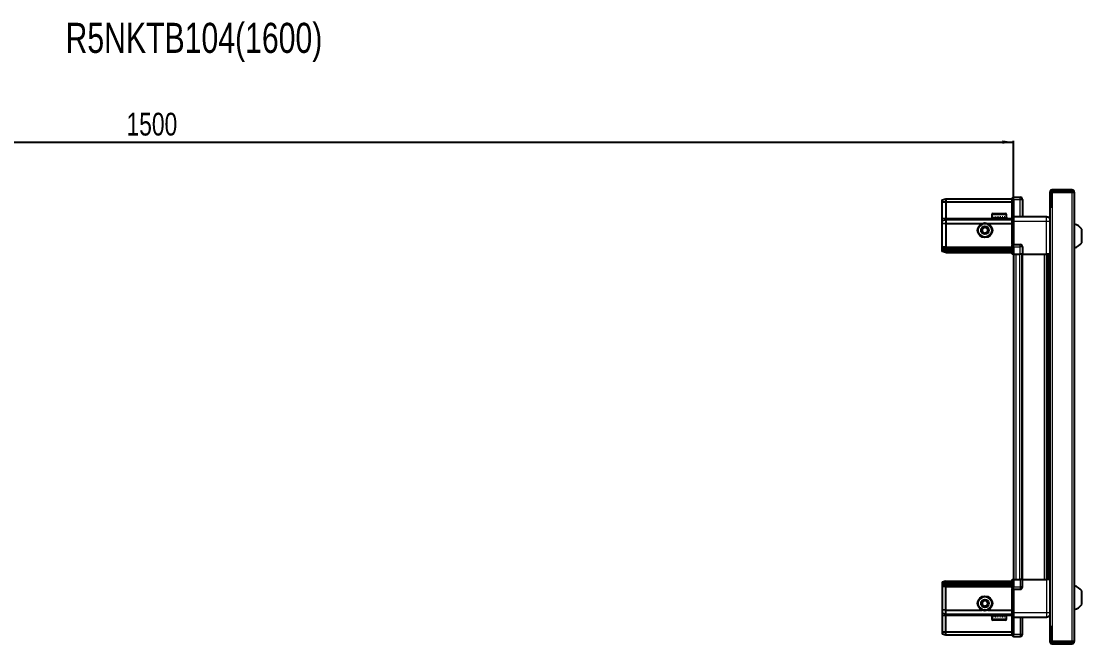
# Model space of a CAD drawing. Header units: millimetres. Extents: x 1415 to 5528, y -819 to 1524.
# Drawn here: x 3437 to 4369, y 977 to 1524 of the extents above; entities that cross this region are included whole.
import ezdxf

# ---------------------------------------------------------------- set-up
doc = ezdxf.new("R2010")
doc.units = ezdxf.units.MM
doc.layers.add('FORMAT', color=7, linetype='Continuous')
doc.styles.add('SLDTEXTSTYLE0', font='TXT', dxfattribs={"width": 0.75})
doc.dimstyles.new('SLDDIMSTYLE0', dxfattribs={"dimtxt": 20, "dimasz": 10, "dimexe": 0, "dimexo": 0.0625, "dimgap": 5, "dimtad": 2, "dimdec": 1, "dimrnd": 1e-09, "dimzin": 12, "dimdsep": 46, "dimtxsty": 'SLDTEXTSTYLE0', "dimsah": 1, "dimcen": 0.09, "dimadec": 0, "dimazin": 3, "dimtfac": 1, "dimtofl": 0, "dimtmove": 0, "dimatfit": 3, "dimfxl": 0, "dimfrac": 2, "dimtolj": 1, "dimtzin": 12, "dimarcsym": 0})

# ---------------------------------------------------------------- blocks, each defined once
blk = doc.blocks.new('_D_5')
at = {"layer": 'FORMAT'}
for p, q in [((2809.28, 1319.33), (2809.28, 1418.82)), ((2809.28, 1417.82), (4309.28, 1417.82)), ((4309.28, 1319.33), (4309.28, 1418.82))]:
    blk.add_line(p, q, dxfattribs=at)
for points in [[(2809.28, 1417.82), (2819.28, 1416.28), (2819.28, 1419.36)], [(4309.28, 1417.82), (4299.28, 1419.36), (4299.28, 1416.28)]]:
    blk.add_solid(points, dxfattribs=at)
at = {"layer": 'FORMAT', "insert": (3529.72, 1443.6), "char_height": 20, "attachment_point": 1, "style": 'SLDTEXTSTYLE0'}
blk.add_mtext('1500', dxfattribs=at)

msp = doc.modelspace()

# ---------------------------------------------------------------- linework, layer by layer
at = {"color": 7, "linetype": 'Continuous', "lineweight": 25}
for p, q in [((4341.13, 1373.72), (4341.13, 1361.32)), ((4342.63, 1373.72), (4342.63, 1361.32)), ((4343.13, 1360.82), (4343.13, 1373.72)), ((4343.13, 1373.72), (4360.53, 1373.72)), ((4360.53, 1375.82), (4343.23, 1375.82)), ((4360.53, 1374.32), (4343.23, 1374.32)), ((4360.53, 1374.32), (4360.53, 1375.82)), ((4360.53, 1373.72), (4362.63, 1373.72)), ((4362.63, 1373.72), (4362.63, 978.92)), ((4246.63, 1367.02), (4249.63, 1367.82)), ((4246.63, 1365.17), (4246.63, 1367.02)), ((4246.63, 1365.17), (4249.63, 1365.32)), ((4246.63, 1350.82), (4246.63, 1365.17)), ((4249.63, 1367.82), (4249.63, 1365.32)), ((4249.63, 1367.82), (4307.93, 1367.82)), ((4249.63, 1365.32), (4249.63, 1350.82)), ((4249.63, 1365.32), (4307.93, 1365.32)), ((4308.79, 1369.32), (4307.93, 1368.82)), ((4308.79, 1369.32), (4307.93, 1368.82)), ((4307.93, 1368.82), (4307.93, 1367.32)), ((4307.93, 1352.52), (4307.93, 1367.32)), ((4309.13, 1369.32), (4308.79, 1369.32)), ((4309.13, 1369.32), (4308.79, 1369.32)), ((4309.13, 1369.32), (4309.13, 1369.32)), ((4309.13, 1367.32), (4309.13, 1369.32)), ((4309.13, 1369.32), (4315.13, 1369.32)), ((4309.13, 1367.32), (4309.13, 1352.52)), ((4317.13, 1367.32), (4317.13, 1352.32)), ((4341.03, 1360.82), (4341.03, 991.82)), ((4341.03, 1360.82), (4343.13, 1360.82)), ((4341.13, 1361.32), (4342.63, 1361.32)), ((4290.13, 1354.22), (4290.13, 1351.32)), ((4290.28, 1351.82), (4290.16, 1351.82)), ((4290.16, 1351.82), (4290.16, 1351.32)), ((4290.28, 1351.82), (4290.28, 1351.32)), ((4291.03, 1351.82), (4290.69, 1351.82)), ((4290.69, 1351.82), (4290.69, 1351.32)), ((4290.93, 1355.02), (4302.33, 1355.02)), ((4291.03, 1351.82), (4291.03, 1351.32)), ((4292.33, 1351.82), (4291.8, 1351.82)), ((4291.8, 1351.82), (4291.8, 1351.32)), ((4292.33, 1351.82), (4292.33, 1351.32)), ((4294.05, 1351.82), (4293.39, 1351.82)), ((4293.39, 1351.82), (4293.39, 1351.32)), ((4294.05, 1351.82), (4294.05, 1351.32)), ((4296.02, 1351.82), (4295.29, 1351.82)), ((4295.29, 1351.82), (4295.29, 1351.32)), ((4295.72, 1351.82), (4295.72, 1351.32)), ((4296.02, 1351.82), (4296.02, 1351.32)), ((4298.05, 1351.82), (4297.32, 1351.82)), ((4297.32, 1351.82), (4297.32, 1351.32)), ((4297.59, 1351.82), (4297.59, 1351.32)), ((4298.05, 1351.82), (4298.05, 1351.32)), ((4299.94, 1351.82), (4299.28, 1351.82)), ((4299.28, 1351.82), (4299.28, 1351.32)), ((4299.94, 1351.82), (4299.94, 1351.32)), ((4301.5, 1351.82), (4300.98, 1351.82)), ((4300.98, 1351.82), (4300.98, 1351.32)), ((4301.5, 1351.82), (4301.5, 1351.32)), ((4302.59, 1351.82), (4302.26, 1351.82)), ((4302.26, 1351.82), (4302.26, 1351.32)), ((4302.59, 1351.82), (4302.59, 1351.32)), ((4303.1, 1351.82), (4302.99, 1351.82)), ((4302.99, 1351.82), (4302.99, 1351.32)), ((4303.1, 1351.82), (4303.1, 1351.32)), ((4303.13, 1351.32), (4303.13, 1354.22)), ((4307.93, 1352.32), (4307.93, 1352.52)), ((4309.13, 1352.32), (4307.93, 1352.32)), ((4307.93, 1348.32), (4307.93, 1352.32)), ((4309.13, 1352.52), (4309.13, 1352.32)), ((4309.13, 1352.32), (4309.13, 1348.32)), ((4309.13, 1352.32), (4338.13, 1352.32)), ((4246.63, 1349.02), (4246.63, 1350.82)), ((4246.63, 1349.02), (4249.63, 1349.82)), ((4246.63, 1345.99), (4246.63, 1349.02)), ((4249.63, 1346.32), (4246.63, 1345.99)), ((4246.63, 1325.82), (4246.63, 1345.99)), ((4249.63, 1350.82), (4249.63, 1349.82)), ((4249.63, 1349.82), (4249.63, 1346.32)), ((4249.63, 1349.82), (4307.93, 1349.82)), ((4249.63, 1346.32), (4249.63, 1325.82)), ((4249.63, 1346.32), (4281.63, 1346.32)), ((4286.63, 1346.32), (4307.93, 1346.32)), ((4290.13, 1351.32), (4290.16, 1351.32)), ((4290.16, 1351.32), (4290.28, 1351.32)), ((4290.28, 1351.32), (4290.69, 1351.32)), ((4290.69, 1351.32), (4291.03, 1351.32)), ((4291.03, 1351.32), (4291.8, 1351.32)), ((4291.8, 1351.32), (4292.33, 1351.32)), ((4292.23, 1351.32), (4292.23, 1351.22)), ((4292.23, 1351.22), (4301.03, 1351.22)), ((4292.33, 1351.32), (4293.39, 1351.32)), ((4292.63, 1350.82), (4292.63, 1349.82)), ((4293.39, 1351.32), (4294.05, 1351.32)), ((4294.05, 1351.32), (4295.29, 1351.32)), ((4295.29, 1351.32), (4295.72, 1351.32)), ((4296.02, 1351.32), (4297.32, 1351.32)), ((4297.59, 1351.32), (4298.05, 1351.32)), ((4298.05, 1351.32), (4299.28, 1351.32)), ((4299.28, 1351.32), (4299.94, 1351.32)), ((4299.94, 1351.32), (4300.98, 1351.32)), ((4300.63, 1349.82), (4300.63, 1350.82)), ((4300.98, 1351.32), (4301.5, 1351.32)), ((4301.03, 1351.22), (4301.03, 1351.32)), ((4301.5, 1351.32), (4302.26, 1351.32)), ((4302.26, 1351.32), (4302.59, 1351.32)), ((4302.59, 1351.32), (4302.99, 1351.32)), ((4302.99, 1351.32), (4303.1, 1351.32)), ((4303.1, 1351.32), (4303.13, 1351.32)), ((4307.93, 1328.02), (4307.93, 1348.32)), ((4309.13, 1348.32), (4309.13, 1328.02)), ((4369.23, 1329.32), (4369.23, 1341.32)), ((4246.63, 1324.02), (4246.63, 1325.82)), ((4249.63, 1324.82), (4246.63, 1324.02)), ((4246.63, 1323.28), (4246.63, 1324.02)), ((4249.63, 1323.82), (4246.63, 1323.28)), ((4249.63, 1325.82), (4249.63, 1324.82)), ((4249.63, 1324.82), (4249.63, 1323.82)), ((4249.63, 1324.82), (4307.93, 1324.82)), ((4249.63, 1323.82), (4249.63, 1322.32)), ((4249.63, 1323.82), (4307.93, 1323.82)), ((4307.93, 1327.82), (4307.93, 1328.02)), ((4309.13, 1327.82), (4307.93, 1327.82)), ((4307.93, 1327.82), (4307.93, 1327.15)), ((4307.93, 1319.32), (4307.93, 1327.15)), ((4308.79, 1325.82), (4308.79, 1319.32)), ((4309.13, 1328.02), (4309.13, 1327.82)), ((4309.13, 1325.82), (4309.13, 1327.82)), ((4309.13, 1325.82), (4309.13, 1327.82)), ((4309.13, 1327.82), (4315.13, 1327.82)), ((4309.13, 1325.82), (4309.13, 1319.32)), ((4317.13, 1325.82), (4317.13, 1319.32)), ((4246.63, 1322.78), (4246.63, 1323.28)), ((4249.63, 1322.32), (4246.63, 1322.78)), ((4246.63, 1321.63), (4246.63, 1322.78)), ((4249.63, 1320.82), (4246.63, 1321.63)), ((4249.63, 1322.32), (4249.63, 1320.82)), ((4249.63, 1322.32), (4307.93, 1322.32)), ((4249.63, 1320.82), (4307.93, 1320.82)), ((4308.79, 1319.32), (4307.93, 1319.32)), ((4309.13, 1319.32), (4308.79, 1319.32)), ((4309.13, 1319.32), (4315.13, 1319.32)), ((4309.28, 1319.32), (4309.28, 1033.32)), ((4317.13, 1319.32), (4315.13, 1319.32)), ((4316.48, 1319.32), (4316.48, 1033.32)), ((4317.13, 1319.32), (4338.13, 1319.32)), ((4339.15, 1033.32), (4339.15, 1319.32)), ((4339.18, 1033.32), (4339.18, 1319.32)), ((4340.98, 1319.32), (4340.98, 1033.32)), ((4249.63, 1031.82), (4246.63, 1031.02)), ((4246.63, 1031.02), (4246.63, 1029.87)), ((4249.63, 1030.32), (4246.63, 1029.87)), ((4246.63, 1029.87), (4246.63, 1029.37)), ((4249.63, 1028.82), (4246.63, 1029.37)), ((4246.63, 1029.37), (4246.63, 1028.63)), ((4249.63, 1027.82), (4246.63, 1028.63)), ((4246.63, 1028.63), (4246.63, 1026.82)), ((4246.63, 1026.82), (4246.63, 1006.66)), ((4249.63, 1030.32), (4249.63, 1031.82)), ((4249.63, 1031.82), (4307.93, 1031.82)), ((4249.63, 1028.82), (4249.63, 1030.32)), ((4249.63, 1030.32), (4307.93, 1030.32)), ((4249.63, 1028.82), (4307.93, 1028.82)), ((4249.63, 1027.82), (4249.63, 1028.82)), ((4249.63, 1027.82), (4307.93, 1027.82)), ((4249.63, 1026.82), (4249.63, 1027.82)), ((4249.63, 1006.32), (4249.63, 1026.82)), ((4307.93, 1025.5), (4307.93, 1033.32)), ((4307.93, 1033.32), (4308.79, 1033.32)), ((4307.93, 1025.5), (4307.93, 1024.82)), ((4308.79, 1033.32), (4308.79, 1033.32)), ((4308.79, 1033.32), (4308.79, 1026.82)), ((4309.13, 1033.32), (4308.79, 1033.32)), ((4309.13, 1033.32), (4309.13, 1026.82)), ((4309.13, 1033.32), (4309.13, 1033.32)), ((4309.13, 1033.32), (4309.13, 1026.82)), ((4309.13, 1033.32), (4315.13, 1033.32)), ((4309.13, 1024.82), (4309.13, 1026.82)), ((4317.13, 1033.32), (4315.13, 1033.32)), ((4317.13, 1026.82), (4317.13, 1033.32)), ((4317.13, 1033.32), (4338.13, 1033.32)), ((4309.13, 1024.82), (4307.93, 1024.82)), ((4307.93, 1024.62), (4307.93, 1024.82)), ((4307.93, 1004.32), (4307.93, 1024.62)), ((4309.13, 1024.82), (4309.13, 1024.62)), ((4309.13, 1024.82), (4315.13, 1024.82)), ((4309.13, 1024.62), (4309.13, 1004.32)), ((4369.23, 1011.32), (4369.23, 1023.32)), ((4249.63, 1006.32), (4246.63, 1006.66)), ((4246.63, 1006.66), (4246.63, 1003.63)), ((4246.63, 1003.63), (4249.63, 1002.82)), ((4246.63, 1003.63), (4246.63, 1001.82)), ((4246.63, 1001.82), (4246.63, 987.48)), ((4249.63, 1006.32), (4281.63, 1006.32)), ((4249.63, 1002.82), (4249.63, 1006.32)), ((4249.63, 1002.82), (4307.93, 1002.82)), ((4249.63, 1001.82), (4249.63, 1002.82)), ((4249.63, 987.32), (4249.63, 1001.82)), ((4286.63, 1006.32), (4307.93, 1006.32)), ((4290.13, 1001.32), (4290.13, 998.42)), ((4290.14, 1001.32), (4290.13, 1001.32)), ((4290.14, 1000.82), (4290.14, 1001.32)), ((4290.24, 1001.32), (4290.14, 1001.32)), ((4290.14, 1000.82), (4290.24, 1000.82)), ((4290.24, 1000.82), (4290.24, 1001.32)), ((4290.61, 1001.32), (4290.24, 1001.32)), ((4290.61, 1000.82), (4290.61, 1001.32)), ((4290.93, 1001.32), (4290.61, 1001.32)), ((4290.61, 1000.82), (4290.93, 1000.82)), ((4290.93, 1000.82), (4290.93, 1001.32)), ((4291.67, 1001.32), (4290.93, 1001.32)), ((4302.33, 997.62), (4290.93, 997.62)), ((4291.67, 1000.82), (4291.67, 1001.32)), ((4292.18, 1001.32), (4291.67, 1001.32)), ((4291.67, 1000.82), (4292.18, 1000.82)), ((4292.18, 1000.82), (4292.18, 1001.32)), ((4293.21, 1001.32), (4292.18, 1001.32)), ((4292.23, 1001.42), (4292.23, 1001.32)), ((4301.03, 1001.42), (4292.23, 1001.42)), ((4292.63, 1002.82), (4292.63, 1001.82)), ((4293.21, 1000.82), (4293.21, 1001.32)), ((4293.86, 1001.32), (4293.21, 1001.32)), ((4293.21, 1000.82), (4293.86, 1000.82)), ((4293.86, 1000.82), (4293.86, 1001.32)), ((4295.09, 1001.32), (4293.86, 1001.32)), ((4295.09, 1000.82), (4295.09, 1001.32)), ((4295.59, 1001.32), (4295.09, 1001.32)), ((4295.09, 1000.82), (4295.82, 1000.82)), ((4295.59, 1000.82), (4295.59, 1001.32)), ((4295.82, 1000.82), (4295.82, 1001.32)), ((4297.12, 1001.32), (4295.82, 1001.32)), ((4297.12, 1000.82), (4297.12, 1001.32)), ((4297.12, 1000.82), (4297.85, 1000.82)), ((4297.45, 1000.82), (4297.45, 1001.32)), ((4297.85, 1001.32), (4297.45, 1001.32)), ((4297.85, 1000.82), (4297.85, 1001.32)), ((4299.1, 1001.32), (4297.85, 1001.32)), ((4299.1, 1000.82), (4299.1, 1001.32)), ((4299.76, 1001.32), (4299.1, 1001.32)), ((4299.1, 1000.82), (4299.76, 1000.82)), ((4299.76, 1000.82), (4299.76, 1001.32)), ((4300.83, 1001.32), (4299.76, 1001.32)), ((4300.63, 1001.82), (4300.63, 1002.82)), ((4300.83, 1000.82), (4300.83, 1001.32)), ((4301.37, 1001.32), (4300.83, 1001.32)), ((4300.83, 1000.82), (4301.37, 1000.82)), ((4301.03, 1001.32), (4301.03, 1001.42)), ((4301.37, 1000.82), (4301.37, 1001.32)), ((4302.16, 1001.32), (4301.37, 1001.32)), ((4302.16, 1000.82), (4302.16, 1001.32)), ((4302.51, 1001.32), (4302.16, 1001.32)), ((4302.16, 1000.82), (4302.51, 1000.82)), ((4302.51, 1000.82), (4302.51, 1001.32)), ((4302.94, 1001.32), (4302.51, 1001.32)), ((4302.94, 1000.82), (4302.94, 1001.32)), ((4303.08, 1001.32), (4302.94, 1001.32)), ((4302.94, 1000.82), (4303.08, 1000.82)), ((4303.08, 1000.82), (4303.08, 1001.32)), ((4303.13, 1001.32), (4303.08, 1001.32)), ((4303.13, 998.42), (4303.13, 1001.32)), ((4307.93, 1000.32), (4307.93, 1004.32)), ((4309.13, 1000.32), (4307.93, 1000.32)), ((4307.93, 1000.12), (4307.93, 1000.32)), ((4307.93, 985.32), (4307.93, 1000.12)), ((4309.13, 1004.32), (4309.13, 1000.32)), ((4309.13, 1000.32), (4309.13, 1000.12)), ((4309.13, 1000.32), (4338.13, 1000.32)), ((4309.13, 1000.12), (4309.13, 985.32)), ((4309.13, 1000.12), (4309.13, 985.32)), ((4317.13, 985.32), (4317.13, 1000.32)), ((4343.13, 991.82), (4341.03, 991.82)), ((4341.13, 991.32), (4342.63, 991.32)), ((4341.13, 991.32), (4341.13, 978.92)), ((4342.63, 991.32), (4342.63, 978.92)), ((4343.13, 978.92), (4343.13, 991.82)), ((4246.63, 987.48), (4249.63, 987.32)), ((4246.63, 987.48), (4246.63, 985.63)), ((4246.63, 985.63), (4249.63, 984.82)), ((4249.63, 987.32), (4307.93, 987.32)), ((4249.63, 984.82), (4249.63, 987.32)), ((4249.63, 984.82), (4307.93, 984.82)), ((4307.93, 985.32), (4307.93, 983.82)), ((4307.93, 983.82), (4308.79, 983.32)), ((4309.13, 983.32), (4308.79, 983.32)), ((4309.13, 983.32), (4309.13, 985.32)), ((4309.13, 983.32), (4315.13, 983.32)), ((4360.53, 978.92), (4343.13, 978.92)), ((4362.63, 978.92), (4360.53, 978.92)), ((4343.23, 978.32), (4360.53, 978.32)), ((4343.23, 976.82), (4360.53, 976.82)), ((4360.53, 978.32), (4360.53, 976.82))]:
    msp.add_line(p, q, dxfattribs=at)
at = {"color": 8, "linetype": 'Continuous', "lineweight": 18}
for p, q in [((4342.63, 1373.72), (4341.13, 1373.72)), ((4343.23, 1374.32), (4343.23, 1375.82)), ((4360.53, 1373.72), (4360.53, 978.92)), ((4309.13, 1367.32), (4307.93, 1367.32)), ((4309.13, 1367.32), (4315.13, 1367.32)), ((4315.13, 1367.32), (4315.13, 1369.32)), ((4315.13, 1352.32), (4315.13, 1367.32)), ((4315.13, 1367.32), (4317.13, 1367.32)), ((4343.13, 1360.82), (4343.13, 991.82)), ((4290.13, 1354.22), (4303.13, 1354.22)), ((4307.93, 1352.52), (4309.13, 1352.52)), ((4246.63, 1350.82), (4249.63, 1350.82)), ((4249.63, 1350.82), (4292.63, 1350.82)), ((4292.63, 1350.82), (4300.63, 1350.82)), ((4300.63, 1350.82), (4307.93, 1350.82)), ((4309.13, 1348.32), (4307.93, 1348.32)), ((4309.13, 1348.32), (4338.13, 1348.32)), ((4338.13, 1319.32), (4338.13, 1348.32)), ((4249.63, 1325.82), (4246.63, 1325.82)), ((4249.63, 1325.82), (4307.93, 1325.82)), ((4307.93, 1328.02), (4309.13, 1328.02)), ((4309.13, 1325.82), (4308.79, 1325.82)), ((4309.13, 1325.82), (4315.13, 1325.82)), ((4315.13, 1325.82), (4315.13, 1327.82)), ((4315.13, 1319.32), (4315.13, 1325.82)), ((4317.13, 1325.82), (4315.13, 1325.82)), ((4311.28, 1319.32), (4311.28, 1033.32)), ((4314.48, 1319.32), (4314.48, 1033.32)), ((4317.13, 1319.32), (4317.13, 1033.32)), ((4336.53, 1033.32), (4336.53, 1319.32)), ((4337.94, 1319.32), (4337.94, 1033.32)), ((4340.39, 1033.32), (4340.39, 1319.32)), ((4249.63, 1026.82), (4246.63, 1026.82)), ((4249.63, 1026.82), (4307.93, 1026.82)), ((4309.13, 1033.32), (4308.79, 1033.32)), ((4309.13, 1026.82), (4308.79, 1026.82)), ((4309.13, 1026.82), (4315.13, 1026.82)), ((4315.13, 1033.32), (4315.13, 1026.82)), ((4317.13, 1026.82), (4315.13, 1026.82)), ((4315.13, 1026.82), (4315.13, 1024.82)), ((4338.13, 1033.32), (4338.13, 1004.32)), ((4309.13, 1024.62), (4307.93, 1024.62)), ((4246.63, 1001.82), (4249.63, 1001.82)), ((4249.63, 1001.82), (4292.63, 1001.82)), ((4303.13, 998.42), (4290.13, 998.42)), ((4300.63, 1001.82), (4292.63, 1001.82)), ((4300.63, 1001.82), (4307.93, 1001.82)), ((4309.13, 1004.32), (4307.93, 1004.32)), ((4309.13, 1000.12), (4307.93, 1000.12)), ((4309.13, 1004.32), (4338.13, 1004.32)), ((4315.13, 1000.32), (4315.13, 985.32)), ((4309.13, 985.32), (4307.93, 985.32)), ((4309.13, 985.32), (4315.13, 985.32)), ((4315.13, 985.32), (4317.13, 985.32)), ((4315.13, 985.32), (4315.13, 983.32)), ((4342.63, 978.92), (4341.13, 978.92)), ((4343.23, 978.32), (4343.23, 976.82))]:
    msp.add_line(p, q, dxfattribs=at)
at = {"color": 7, "linetype": 'Continuous', "lineweight": 25}
for centre, radius in [((4284.13, 1340.32), 6.5), ((4284.13, 1340.32), 3.46), ((4284.13, 1012.32), 6.5), ((4284.13, 1012.32), 3.46)]:
    msp.add_circle(centre, radius, dxfattribs=at)
at = {"color": 8, "linetype": 'Continuous', "lineweight": 18}
for centre in [(4284.13, 1340.32), (4284.13, 1012.32)]:
    msp.add_circle(centre, 5.7, dxfattribs=at)
at = {"color": 7, "linetype": 'Continuous', "lineweight": 25}
for centre, radius, start, end in [((4343.23, 1373.72), 2.1, 90, 180), ((4343.23, 1373.72), 0.6, 90, 180), ((4360.53, 1373.72), 2.1, 0, 90), ((4360.53, 1373.72), 0.6, 0, 90), ((4315.13, 1367.32), 2, 0, 90), ((4290.93, 1354.22), 0.8, 90, 180), ((4302.33, 1354.22), 0.8, 0, 90), ((4284.13, 1340.32), 2.5, 120.74103, 180.74103), ((4284.13, 1340.32), 2.5, 60.74103, 120.74103), ((4284.13, 1340.32), 2.5, 0.74103, 60.74103), ((4292.23, 1350.82), 0.4, 0, 90), ((4301.03, 1350.82), 0.4, 90, 180), ((4359.6, 1334.3), 11.91, 36.1266, 75.29965), ((4284.13, 1340.32), 2.5, 180.74103, 240.74103), ((4284.13, 1340.32), 2.5, 240.74103, 300.74103), ((4284.13, 1340.32), 2.5, 300.74103, 0.74103), ((4315.13, 1325.82), 2, 0, 90), ((4359.6, 1336.35), 11.91, 284.70035, 323.8734), ((4315.13, 1026.82), 2, 270, 0), ((4359.6, 1016.3), 11.91, 36.1266, 75.29965), ((4284.13, 1012.32), 2.5, 155.91157, 215.91157), ((4284.13, 1012.32), 2.5, 95.91157, 155.91157), ((4284.13, 1012.32), 2.5, 215.91157, 275.91157), ((4284.13, 1012.32), 2.5, 35.91157, 95.91157), ((4284.13, 1012.32), 2.5, 275.91157, 335.91157), ((4284.13, 1012.32), 2.5, 335.91157, 35.91157), ((4359.6, 1018.35), 11.91, 284.70035, 323.8734), ((4290.93, 998.42), 0.8, 180, 270), ((4292.23, 1001.82), 0.4, 270, 0), ((4301.03, 1001.82), 0.4, 180, 270), ((4302.33, 998.42), 0.8, 270, 0), ((4315.13, 985.32), 2, 270, 0), ((4343.23, 978.92), 2.1, 180, 270), ((4343.23, 978.92), 0.6, 180, 270), ((4360.53, 978.92), 2.1, 270, 0), ((4360.53, 978.92), 0.6, 270, 0)]:
    msp.add_arc(centre, radius, start, end, dxfattribs=at)
for centre, start_param, end_param in [((4305.33, 1325.82), 0, 0.722734), ((4305.33, 1026.82), 5.560451, 6.283185)]:
    msp.add_ellipse(centre, major_axis=(3.46, 0), ratio=0.57735, start_param=start_param, end_param=end_param, dxfattribs=at)
for points, knots in [([(4338.13, 1352.32), (4338.57, 1352.28), (4339.24, 1352.21), (4340.06, 1351.77), (4340.61, 1351.33), (4340.89, 1350.96), (4341.03, 1350.77)], [0, 0, 0, 0, 0.384298, 0.591173, 0.802437, 1, 1, 1, 1]), ([(4281.61, 1341.73), (4282.05, 1342), (4282.88, 1342.49), (4283.7, 1342.98), (4284.09, 1343.21)], [0, 0, 0, 0, 0.534686, 1, 1, 1, 1]), ([(4284.09, 1343.21), (4284.54, 1342.96), (4285.38, 1342.49), (4286.22, 1342.02), (4286.61, 1341.8)], [0, 0, 0, 0, 0.534686, 1, 1, 1, 1]), ([(4281.64, 1338.85), (4281.64, 1338.97), (4281.64, 1339.57), (4281.62, 1340.57), (4281.61, 1341.39), (4281.61, 1341.73)], [0, 0, 0, 0, 0.1331247, 0.6370994, 1, 1, 1, 1]), ([(4284.16, 1337.44), (4283.71, 1337.69), (4282.87, 1338.16), (4282.03, 1338.63), (4281.64, 1338.85)], [0, 0, 0, 0, 0.5346859, 1, 1, 1, 1]), ([(4286.64, 1338.91), (4286.2, 1338.65), (4285.37, 1338.16), (4284.55, 1337.67), (4284.16, 1337.44)], [0, 0, 0, 0, 0.534686, 1, 1, 1, 1]), ([(4286.61, 1341.8), (4286.61, 1341.45), (4286.62, 1340.63), (4286.63, 1339.64), (4286.64, 1339.04), (4286.64, 1338.91)], [0, 0, 0, 0, 0.362901, 0.866875, 1, 1, 1, 1]), ([(4340.98, 1319.32), (4340.94, 1319.32), (4340.72, 1319.32), (4340, 1319.32), (4339.04, 1319.32), (4338.38, 1319.32), (4338.13, 1319.32)], [0, 0, 0, 0, 0.071707, 0.420979, 0.770251, 1, 1, 1, 1]), ([(4340.98, 1033.32), (4340.94, 1033.32), (4340.72, 1033.32), (4340, 1033.32), (4339.04, 1033.32), (4338.38, 1033.32), (4338.13, 1033.32)], [0, 0, 0, 0, 0.071707, 0.420979, 0.770251, 1, 1, 1, 1]), ([(4281.25, 1012.03), (4281.46, 1012.5), (4281.86, 1013.38), (4282.25, 1014.25), (4282.43, 1014.66)], [0, 0, 0, 0, 0.5346859, 1, 1, 1, 1]), ([(4282.95, 1009.69), (4282.64, 1010.11), (4282.08, 1010.89), (4281.52, 1011.66), (4281.25, 1012.03)], [0, 0, 0, 0, 0.534686, 1, 1, 1, 1]), ([(4282.43, 1014.66), (4282.78, 1014.7), (4283.59, 1014.78), (4284.58, 1014.88), (4285.18, 1014.95), (4285.3, 1014.96)], [0, 0, 0, 0, 0.362901, 0.866875, 1, 1, 1, 1]), ([(4285.82, 1009.99), (4285.69, 1009.97), (4285.1, 1009.91), (4284.11, 1009.81), (4283.29, 1009.72), (4282.95, 1009.69)], [0, 0, 0, 0, 0.133125, 0.637099, 1, 1, 1, 1]), ([(4285.3, 1014.96), (4285.61, 1014.54), (4286.17, 1013.76), (4286.74, 1012.98), (4287, 1012.62)], [0, 0, 0, 0, 0.5346859, 1, 1, 1, 1]), ([(4287, 1012.62), (4286.79, 1012.15), (4286.39, 1011.27), (4286, 1010.39), (4285.82, 1009.99)], [0, 0, 0, 0, 0.534686, 1, 1, 1, 1]), ([(4338.13, 1000.32), (4338.57, 1000.37), (4339.24, 1000.44), (4340.06, 1000.88), (4340.61, 1001.32), (4340.89, 1001.69), (4341.03, 1001.87)], [0, 0, 0, 0, 0.384298, 0.591173, 0.802437, 1, 1, 1, 1])]:
    msp.add_open_spline(points, degree=3, knots=knots, dxfattribs=at)
at = {"color": 8, "linetype": 'Continuous', "lineweight": 18}
for points in [[(4338.13, 1348.32), (4338.13, 1348.85), (4338.13, 1349.9), (4338.13, 1351.22), (4338.13, 1352.14), (4338.13, 1352.26), (4338.13, 1352.32)], [(4338.13, 1004.32), (4338.13, 1003.8), (4338.13, 1002.75), (4338.13, 1001.43), (4338.13, 1000.5), (4338.13, 1000.38), (4338.13, 1000.32)]]:
    msp.add_open_spline(points, degree=3, dxfattribs=at)
for points, knots in [([(4338.13, 1348.32), (4338.57, 1348.32), (4339.24, 1348.32), (4340.06, 1348.32), (4340.61, 1348.32), (4340.89, 1348.32), (4341.03, 1348.32)], [0, 0, 0, 0, 0.3842982, 0.5911726, 0.8024372, 1, 1, 1, 1]), ([(4338.13, 1004.32), (4338.57, 1004.32), (4339.24, 1004.32), (4340.06, 1004.32), (4340.61, 1004.32), (4340.89, 1004.32), (4341.03, 1004.32)], [0, 0, 0, 0, 0.384298, 0.591173, 0.802437, 1, 1, 1, 1])]:
    msp.add_open_spline(points, degree=3, knots=knots, dxfattribs=at)

# ---------------------------------------------------------------- texts
at = {"layer": 'FORMAT', "insert": (3476.16, 1522.68), "char_height": 26.4583, "attachment_point": 1, "style": 'SLDTEXTSTYLE0'}
msp.add_mtext('R5NKTB104(1600)', dxfattribs=at)

# ---------------------------------------------------------------- dimensions: what is measured, and where the dimension line sits
at = {"layer": 'FORMAT'}
dim = msp.add_linear_dim(base=(4309.28, 1417.82), p1=(2809.28, 1319.32), p2=(4309.28, 1319.32), angle=0, dimstyle='SLDDIMSTYLE0', dxfattribs=at)
dim.commit()
dim.dimension.update_dxf_attribs({"geometry": '_D_5', "text_midpoint": (3559.28, 1417.82), "dimtype": 160})

doc.saveas('drawing.dxf')
